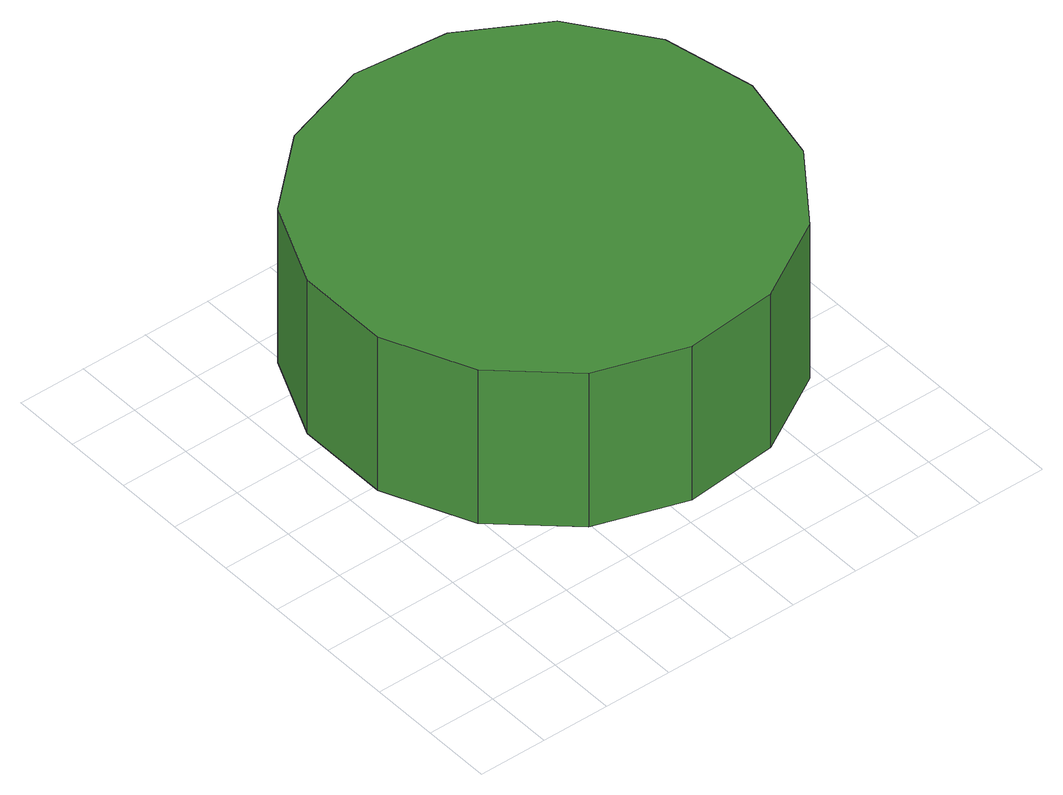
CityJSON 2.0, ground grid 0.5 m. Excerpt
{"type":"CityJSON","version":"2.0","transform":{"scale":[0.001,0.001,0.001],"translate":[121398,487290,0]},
"CityObjects":{
"tree1":{"type":"SolitaryVegetationObject","attributes":{"function":"something"},"geometry":[{"type":"MultiSurface","lod":"1","boundaries":[[[0,1,2,3,4,5,6,7,8,9,10,11,12,13,14]],[[15,16,17,18,19,20,21,22,23,24,25,26,27,28,29]],[[0,29,28,1]],[[1,28,27,2]],[[2,27,26,3]],[[3,26,25,4]],[[4,25,24,5]],[[5,24,23,6]],[[6,23,22,7]],[[7,22,21,8]],[[8,21,20,9]],[[9,20,19,10]],[[10,19,18,11]],[[11,18,17,12]],[[12,17,16,13]],[[13,16,15,14]],[[14,15,29,0]]]}]}
},
"vertices":[
[3978,2307,2021],[3834,2983,2021],[3428,3542,2021],[2830,3887,2021],[2143,3959,2021],[1486,3746,2021],[973,3284,2021],[692,2653,2021],[692,1962,2021],[973,1331,2021],[1486,869,2021],[2143,656,2021],[2830,728,2021],[3428,1073,2021],[3834,1632,2021],[3834,1632,751],[3428,1073,751],[2830,728,751],[2143,656,751],[1486,869,751],[973,1331,751],[692,1962,751],[692,2653,751],[973,3284,751],[1486,3746,751],[2143,3959,751],[2830,3887,751],[3428,3542,751],[3834,2983,751],[3978,2307,751]
]}
